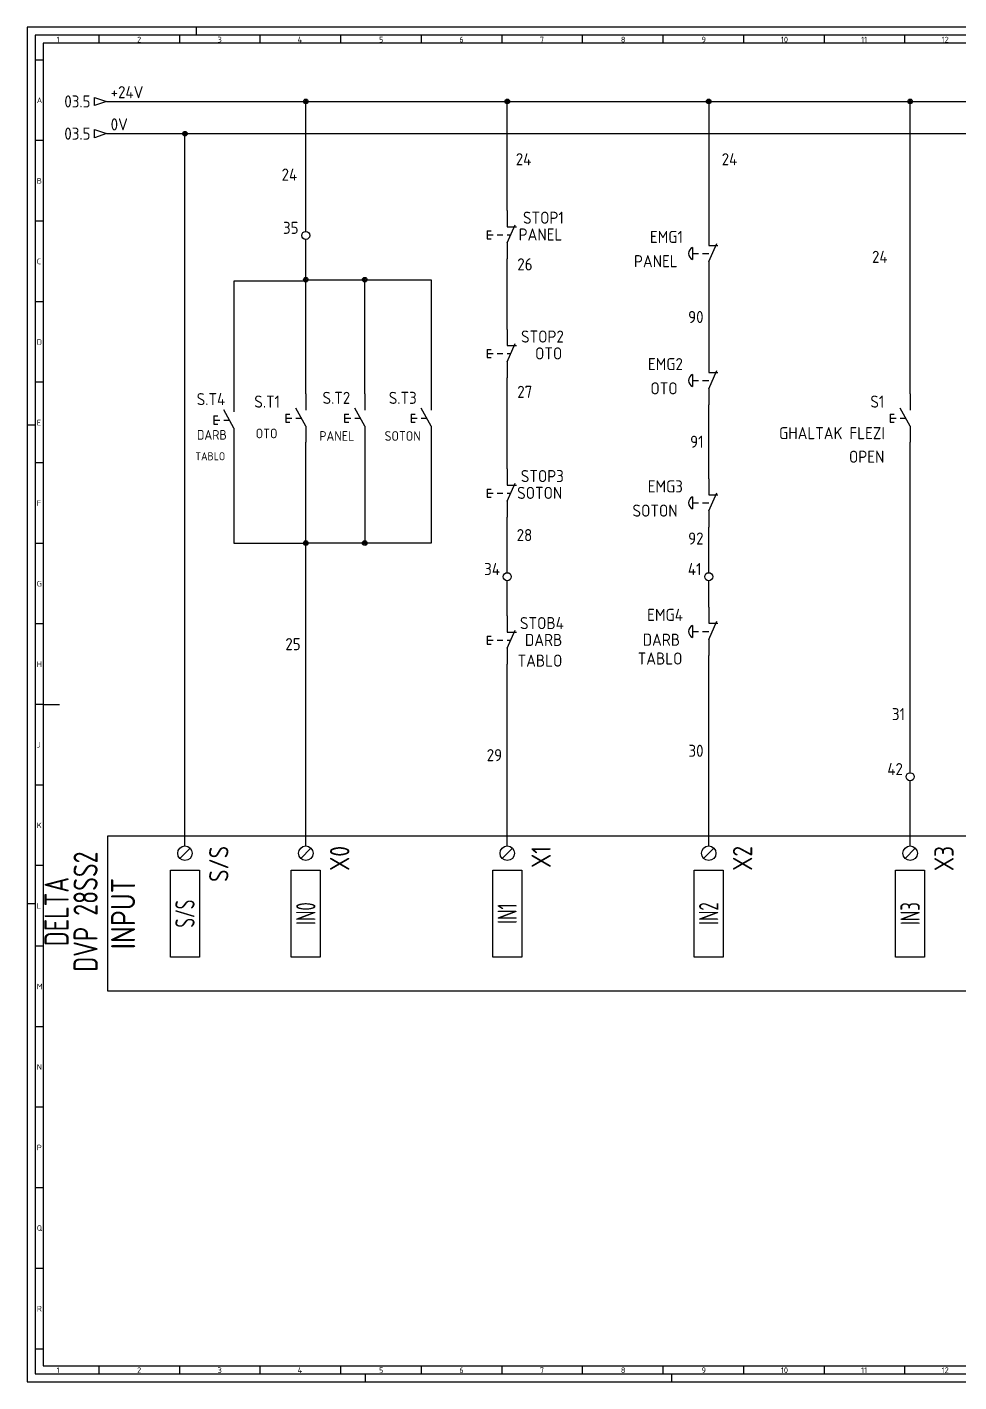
# Model space of a CAD drawing. Header units: millimetres. Extents: x 0 to 1189, y 5 to 846.
# Drawn here: x 0 to 578, y 5 to 846 of the extents above; entities that cross this region are included whole.
import ezdxf
from ezdxf.enums import TextEntityAlignment as Align

# ---------------------------------------------------------------- set-up
doc = ezdxf.new("R2010")
doc.units = ezdxf.units.MM
doc.header["$LTSCALE"] = 12
for name, color, linetype in [('035', 5, 'Continuous'), ('07', 7, 'Continuous'), ('DESC', 1, 'Continuous'), ('MISC', 2, 'Continuous'), ('RED_2.5mm^2', 1, 'Continuous'), ('SYMS', 7, 'Continuous'), ('TAGS', 51, 'Continuous'), ('TERMS', 4, 'Continuous'), ('WIRENO', 70, 'Continuous'), ('WIREREF_DEST', 61, 'Continuous'), ('XREF', 7, 'Continuous')]:
    doc.layers.add(name, color=color, linetype=linetype)
doc.styles.add('ISO Proportional', font='isocp.shx')
doc.styles.add('WD_IEC', font='ISOCP2.shx', dxfattribs={"width": 0.9, "height": 4})

# ---------------------------------------------------------------- blocks, each defined once
blk = doc.blocks.new('IEC_border_a0')
at = {"layer": '035', "color": 0}
for p, q in [((0, 841), (0, 0)), ((1189, 841), (0, 841)), ((44.5, 836), (44.5, 831)), ((94.5, 836), (94.5, 831)), ((105, 841), (105, 836)), ((144.5, 836), (144.5, 831)), ((194.5, 836), (194.5, 831)), ((244.5, 836), (244.5, 831)), ((294.5, 836), (294.5, 831)), ((344.5, 836), (344.5, 831)), ((394.5, 836), (394.5, 831)), ((444.5, 836), (444.5, 831)), ((494.5, 836), (494.5, 831)), ((544.5, 836), (544.5, 831)), ((9.98, 820.54), (5, 820.54)), ((9.98, 770.54), (5, 770.54)), ((9.98, 720.54), (5, 720.54)), ((9.98, 670.54), (5, 670.54)), ((9.98, 620.54), (5, 620.54)), ((0, 594), (5, 594)), ((10, 570.5), (5.02, 570.5)), ((10, 520.5), (5, 520.5)), ((10, 470.5), (5.02, 470.5)), ((10, 420.5), (5.02, 420.5)), ((10, 370.5), (5.02, 370.5)), ((10, 320.5), (5.02, 320.5)), ((0, 297), (5, 297)), ((10.02, 270.46), (5.03, 270.46)), ((10.02, 220.46), (5.03, 220.46)), ((10.02, 170.46), (5.03, 170.46)), ((10.02, 120.46), (5.03, 120.46)), ((10.02, 70.46), (5.03, 70.46)), ((10.03, 20.42), (5.05, 20.42)), ((44.5, 10), (44.5, 5)), ((94.5, 10), (94.5, 5)), ((144.5, 10), (144.5, 5)), ((194.5, 10), (194.5, 5)), ((244.5, 10), (244.5, 5)), ((294.5, 10), (294.5, 5)), ((344.5, 10), (344.5, 5)), ((394.5, 10), (394.5, 5)), ((444.5, 10), (444.5, 5)), ((494.5, 10), (494.5, 5)), ((544.5, 10), (544.5, 5)), ((0, 0), (1189, 0)), ((210, 0), (210, 5)), ((400, 0), (400, 5))]:
    blk.add_line(p, q, dxfattribs=at)
blk.add_lwpolyline([(10, 10), (1179, 10), (1179, 831), (10, 831)], close=True, dxfattribs=at)
at = {"layer": '07', "color": 0}
blk.add_line((10, 420.5), (20, 420.5), dxfattribs=at)
blk.add_lwpolyline([(5, 5), (1184, 5), (1184, 836), (5, 836)], close=True, dxfattribs=at)
at = {"layer": '035', "color": 0, "style": 'ISO Proportional'}
for s, p in [('1', (18.31, 831.5)), ('2', (68.23, 831.5)), ('3', (118.18, 831.5)), ('4', (167.88, 831.5)), ('5', (218.34, 831.5)), ('6', (268.19, 831.5)), ('7', (318.17, 831.5)), ('8', (368.42, 831.5)), ('9', (418.46, 831.5)), ('10', (467.72, 831.5)), ('11', (517.49, 831.5)), ('12', (567.49, 831.5)), ('A', (6, 793.79)), ('B', (6, 743.79)), ('C', (6, 693.79)), ('D', (6, 643.79)), ('E', (6.02, 593.75)), ('F', (6.02, 543.75)), ('G', (6.02, 493.75)), ('H', (6.02, 443.75)), ('J', (6.02, 393.75)), ('K', (6.02, 343.75)), ('L', (6.03, 293.72)), ('M', (6.03, 243.72)), ('N', (6.03, 193.72)), ('P', (6.03, 143.72)), ('Q', (6.03, 93.72)), ('R', (6.05, 43.68)), ('1', (18.31, 5.5)), ('2', (68.23, 5.5)), ('3', (118.18, 5.5)), ('4', (167.88, 5.5)), ('5', (218.34, 5.5)), ('6', (268.19, 5.5)), ('7', (318.17, 5.5)), ('8', (368.42, 5.5)), ('9', (418.46, 5.5)), ('10', (467.72, 5.5)), ('11', (517.49, 5.5)), ('12', (567.49, 5.5))]:
    blk.add_text(s, height=3.5, dxfattribs=at).set_placement(p)
blk = doc.blocks.new('PLCIO_F85')
blk.add_line((1036, 48), (1036, -48))
at = {"layer": 'SYMS'}
for p, q in [((-48, 48), (-48, -48)), ((1036, 48), (-48, 48)), ((-3.18, 34.32), (3.18, 40.68)), ((71.82, 34.32), (78.18, 40.68)), ((196.82, 34.32), (203.18, 40.68)), ((321.82, 34.32), (328.18, 40.68)), ((446.82, 34.32), (453.18, 40.68)), ((571.82, 34.32), (578.18, 40.68)), ((696.82, 34.32), (703.18, 40.68)), ((821.82, 34.32), (828.18, 40.68)), ((946.82, 34.32), (953.18, 40.68)), ((-9, -27), (-9, 27)), ((-9, 27), (9, 27)), ((9, 27), (9, -27)), ((66, -27), (66, 27)), ((66, 27), (84, 27)), ((84, 27), (84, -27)), ((191, -27), (191, 27)), ((191, 27), (209, 27)), ((209, 27), (209, -27)), ((316, -27), (316, 27)), ((316, 27), (334, 27)), ((334, 27), (334, -27)), ((441, -27), (441, 27)), ((441, 27), (459, 27)), ((459, 27), (459, -27)), ((566, -27), (566, 27)), ((566, 27), (584, 27)), ((584, 27), (584, -27)), ((691, -27), (691, 27)), ((691, 27), (709, 27)), ((709, 27), (709, -27)), ((816, -27), (816, 27)), ((816, 27), (834, 27)), ((834, 27), (834, -27)), ((941, -27), (941, 27)), ((941, 27), (959, 27)), ((959, 27), (959, -27)), ((9, -27), (-9, -27)), ((84, -27), (66, -27)), ((209, -27), (191, -27)), ((334, -27), (316, -27)), ((459, -27), (441, -27)), ((584, -27), (566, -27)), ((709, -27), (691, -27)), ((834, -27), (816, -27)), ((959, -27), (941, -27)), ((-48, -48), (1036, -48))]:
    blk.add_line(p, q, dxfattribs=at)
for centre in [(0, 37.5), (75, 37.5), (200, 37.5), (325, 37.5), (450, 37.5), (575, 37.5), (700, 37.5), (825, 37.5), (950, 37.5)]:
    blk.add_circle(centre, 4.5, dxfattribs=at)
at = {"layer": 'SYMS', "style": 'WD_IEC', "width": 0.9}
for tag, p in [('TERMDESC02', (81.25, 60)), ('TERMDESC03', (206.25, 60)), ('TERMDESC04', (331.25, 60)), ('TERMDESC05', (456.25, 60)), ('TERMDESC06', (581.25, 60)), ('TERMDESC08', (831.25, 60)), ('TERMDESC09', (956.25, 60)), ('TERMDESC01', (6.25, 60)), ('TERMDESC07', (706.25, 60))]:
    blk.add_attdef(tag, text='', height=12, rotation=90, dxfattribs=at).set_placement(p, align=Align.TOP_LEFT)
at = {"layer": 'SYMS', "style": 'WD_IEC', "width": 0.9, "flags": 1}
for tag, p in [('X2TERM01', (0, 42)), ('X2TERM02', (75, 42)), ('X2TERM03', (200, 42)), ('X2TERM04', (325, 42)), ('X2TERM05', (450, 42)), ('X2TERM06', (575, 42)), ('X2TERM07', (700, 42)), ('X2TERM08', (825, 42)), ('X2TERM09', (950, 42))]:
    blk.add_attdef(tag, text='', height=1.92, rotation=90, dxfattribs=at).set_placement(p, align=Align.RIGHT)
at = {"layer": 'SYMS', "style": 'WD_IEC', "width": 0.9}
for tag, p in [('TERM01', (15, 42)), ('TERM02', (90, 42)), ('TERM03', (215, 42)), ('TERM04', (340, 42)), ('TERM05', (465, 42)), ('TERM06', (590, 42)), ('TERM07', (715, 42)), ('TERM08', (840, 42)), ('TERM09', (965, 42))]:
    blk.add_attdef(tag, text='', height=12, rotation=90, dxfattribs=at).set_placement(p, align=Align.TOP_RIGHT)
at = {"layer": 'SYMS', "style": 'WD_IEC'}
for tag, width, p in [('LINE1', 0.9, (-87, 0)), ('LINE2', 0.9, (-69, 0)), ('DESC', 0.9, (-50.84, 0)), ('INST', 0.8, (-159, 0)), ('LOC', 0.8, (-141, 0)), ('MFG', 0.8, (-123, 0)), ('CAT', 0.8, (-105, 0)), ('TAG', 0.9, (-30.87, 0))]:
    blk.add_attdef(tag, text='', height=15, rotation=90, dxfattribs=dict(at, width=width)).set_placement(p, align=Align.CENTER)
at = {"layer": 'SYMS', "style": 'WD_IEC', "width": 0.7}
for tag, p in [('TAGA02', (75, 0)), ('TAGA03', (200, 0)), ('TAGA04', (325, 0)), ('TAGA05', (450, 0)), ('TAGA06', (575, 0)), ('TAGA07', (700, 0)), ('TAGA08', (825, 0)), ('TAGA09', (950, 0)), ('TAGA01', (0, 0))]:
    blk.add_attdef(tag, text='', height=12, rotation=90, dxfattribs=at).set_placement(p, align=Align.MIDDLE_CENTER)
at = {"layer": 'SYMS', "linetype": 'Continuous', "style": 'WD_IEC', "width": 0.9, "flags": 9}
blk.add_attdef('ASSYCODE', text='', height=1.92, rotation=90, dxfattribs=at).set_placement((-102.85, -22.08), align=Align.CENTER)
at = {"layer": 'SYMS', "style": 'WD_IEC', "width": 0.9}
for tag, p in [('DESCA01', (-9, -111)), ('DESCB01', (9, -111)), ('DESCC01', (27, -111)), ('DESCD01', (45, -111)), ('DESCE01', (63, -111)), ('DESCA02', (66, -111)), ('DESCB02', (84, -111)), ('DESCC02', (102, -111)), ('DESCD02', (120, -111)), ('DESCE02', (138, -111)), ('DESCA03', (191, -111)), ('DESCB03', (209, -111)), ('DESCC03', (227, -111)), ('DESCD03', (245, -111)), ('DESCE03', (263, -111)), ('DESCA04', (316, -111)), ('DESCB04', (334, -111)), ('DESCC04', (352, -111)), ('DESCD04', (370, -111)), ('DESCE04', (388, -111)), ('DESCA05', (441, -111)), ('DESCB05', (459, -111)), ('DESCC05', (477, -111)), ('DESCD05', (495, -111)), ('DESCE05', (513, -111)), ('DESCA06', (566, -111)), ('DESCB06', (584, -111)), ('DESCC06', (602, -111)), ('DESCD06', (620, -111)), ('DESCE06', (638, -111)), ('DESCA07', (691, -111)), ('DESCB07', (709, -111)), ('DESCC07', (727, -111)), ('DESCD07', (745, -111)), ('DESCE07', (763, -111)), ('DESCA08', (816, -111)), ('DESCB08', (834, -111)), ('DESCC08', (852, -111)), ('DESCD08', (870, -111)), ('DESCE08', (888, -111)), ('DESCA09', (941, -111)), ('DESCB09', (959, -111)), ('DESCC09', (977, -111)), ('DESCD09', (995, -111)), ('DESCE09', (1013, -111))]:
    blk.add_attdef(tag, text='', height=15, rotation=90, dxfattribs=at).set_placement(p, align=Align.RIGHT)
blk = doc.blocks.new('WDDOT')
for radius in [0.72, 0.449, 0.223]:
    blk.add_circle((0, 0), radius)
blk = doc.blocks.new('VPB12')
for p, q in [((0, 7.5), (0, 2.5)), ((-6.25, 1.25), (-6.25, -1.25)), ((-6.25, 1.25), (-5, 1.25)), ((-6.25, 0), (-4.38, 0)), ((-3.12, 0), (-1.39, 0)), ((0, -2.5), (2.5, 3.12)), ((0, 2.5), (2.87, 2.5)), ((0, 0), (1.11, 0)), ((-6.25, -1.25), (-5, -1.25)), ((0, -2.5), (0, -7.5))]:
    blk.add_line(p, q)
at = {"style": 'WD_IEC'}
for tag, p in [('INST', (-8, 10.25)), ('LOC', (-8, 6.75)), ('TAG1', (-8, 3.25)), ('DESC1', (-8, -10.35)), ('DESC2', (-8, -13.85)), ('DESC3', (-8, -17.35))]:
    blk.add_attdef(tag, text='', height=2.5, dxfattribs=at).set_placement(p, align=Align.RIGHT)
blk.add_attdef('TERM01', text='', height=2, rotation=90, dxfattribs=at).set_placement((-1, 7.5), align=Align.RIGHT)
at = {"style": 'WD_IEC', "flags": 1}
for tag, p, height in [('X2TERM01', (0, 7.5), 0.32), ('CONTACT', (0.5, 4.5), 1), ('COMMON', (1.75, 3.25), 1), ('X1LINK', (1.5, 0), 0.32), ('ASSYCODE', (1, -4), 1), ('X8TERM02', (0, -7.5), 0.32), ('FAMILY', (1, -5.5), 1), ('CATDESC', (1, -7), 1)]:
    blk.add_attdef(tag, p, '', height=height, dxfattribs=at)
at = {"style": 'WD_IEC', "flags": 9}
for tag, p in [('MFG', (-8.5, -0.25)), ('CAT', (-8.5, -2.75))]:
    blk.add_attdef(tag, text='', height=1.5, dxfattribs=at).set_placement(p, align=Align.RIGHT)
at = {"style": 'WD_IEC'}
blk.add_attdef('TERM02', (-1, -7.5), '', height=2, rotation=90, dxfattribs=at)
at = {"lineweight": 15, "style": 'WD_IEC'}
blk.add_attdef('XREF', text='', height=2.5, dxfattribs=at).set_placement((-8, -6.35), align=Align.RIGHT)
blk = doc.blocks.new('VPB12M')
for p, q in [((0, 7.5), (0, 2.5)), ((-5, 1.875), (-5, -1.875)), ((-5, 0), (-3.125, 0)), ((-1.94444, 0), (0, 0)), ((0, -2.5), (2.5, 3.125)), ((0, 2.5), (2.8678, 2.5)), ((0, -2.5), (0, -7.5))]:
    blk.add_line(p, q)
blk.add_arc((-4.21875, 0), 2.03125, 112.6198649, 247.3801351)
at = {"style": 'WD_IEC'}
for tag, p in [('INST', (-8, 10.25)), ('LOC', (-8, 6.75)), ('TAG1', (-8, 3.25)), ('DESC1', (-8, -10.35)), ('DESC2', (-8, -13.85)), ('DESC3', (-8, -17.35))]:
    blk.add_attdef(tag, text='', height=2.5, dxfattribs=at).set_placement(p, align=Align.RIGHT)
blk.add_attdef('TERM01', text='', height=2, rotation=90, dxfattribs=at).set_placement((-1, 7.5), align=Align.RIGHT)
at = {"style": 'WD_IEC', "flags": 1}
for tag, p, height in [('X2TERM01', (0, 7.5), 0.32), ('CONTACT', (0.5, 4.5), 1), ('COMMON', (1.75, 3.25), 1), ('X1LINK', (1.5, 0), 0.32), ('ASSYCODE', (1, -4), 1), ('X8TERM02', (0, -7.5), 0.32), ('FAMILY', (1, -5.5), 1), ('CATDESC', (1, -7), 1)]:
    blk.add_attdef(tag, p, '', height=height, dxfattribs=at)
at = {"style": 'WD_IEC', "flags": 9}
for tag, p in [('MFG', (-8.5, -0.25)), ('CAT', (-8.5, -2.75))]:
    blk.add_attdef(tag, text='', height=1.5, dxfattribs=at).set_placement(p, align=Align.RIGHT)
at = {"style": 'WD_IEC'}
blk.add_attdef('TERM02', (-1, -7.5), '', height=2, rotation=90, dxfattribs=at)
at = {"lineweight": 15, "style": 'WD_IEC'}
blk.add_attdef('XREF', text='', height=2.5, dxfattribs=at).set_placement((-8, -6.35), align=Align.RIGHT)
blk = doc.blocks.new('VPB11')
for p, q in [((0, 7.5), (0, 2.5)), ((-6.25, 1.25), (-6.25, -1.25)), ((-6.25, 1.25), (-5, 1.25)), ((-6.25, 0), (-4.375, 0)), ((0, -2.5), (-3.125, 3.125)), ((-3.125, 0), (-1.389, 0)), ((-6.25, -1.25), (-5, -1.25)), ((0, -2.5), (0, -7.5))]:
    blk.add_line(p, q)
at = {"style": 'WD_IEC'}
for tag, p in [('INST', (-8, 10.25)), ('LOC', (-8, 6.75)), ('TAG1', (-8, 3.25)), ('DESC1', (-8, -10.35)), ('DESC2', (-8, -13.85)), ('DESC3', (-8, -17.35))]:
    blk.add_attdef(tag, text='', height=2.5, dxfattribs=at).set_placement(p, align=Align.RIGHT)
blk.add_attdef('TERM01', text='', height=2, rotation=90, dxfattribs=at).set_placement((-1, 7.5), align=Align.RIGHT)
at = {"style": 'WD_IEC', "flags": 1}
for tag, p, height in [('X2TERM01', (0, 7.5), 0.32), ('CONTACT', (0.5, 4.5), 1), ('COMMON', (1.75, 3.25), 1), ('X1LINK', (0, 0), 0.32), ('ASSYCODE', (1, -4), 1), ('X8TERM02', (0, -7.5), 0.32), ('FAMILY', (1, -5.5), 1), ('CATDESC', (1, -7), 1)]:
    blk.add_attdef(tag, p, '', height=height, dxfattribs=at)
at = {"style": 'WD_IEC', "flags": 9}
for tag, p in [('MFG', (-8.5, -0.25)), ('CAT', (-8.5, -2.75))]:
    blk.add_attdef(tag, text='', height=1.5, dxfattribs=at).set_placement(p, align=Align.RIGHT)
at = {"style": 'WD_IEC'}
blk.add_attdef('TERM02', (-1, -7.5), '', height=2, rotation=90, dxfattribs=at)
at = {"lineweight": 15, "style": 'WD_IEC'}
blk.add_attdef('XREF', text='', height=2.5, dxfattribs=at).set_placement((-8, -6.35), align=Align.RIGHT)
blk = doc.blocks.new('VT0002')
blk.add_circle((0, 0), 1.25)
at = {"style": 'WD_IEC'}
for tag, p in [('INST', (-2.25, 6.5)), ('LOC', (-2.25, 3.5)), ('DESC1', (-2.25, -6.25)), ('DESC2', (-2.25, -9.25)), ('DESC3', (-2.25, -12.25))]:
    blk.add_attdef(tag, text='', height=2.5, dxfattribs=at).set_placement(p, align=Align.RIGHT)
at = {"style": 'WD_IEC', "flags": 1}
for tag, p, height in [('ASSYCODE', (2.75, 10.75), 1), ('CATDESC', (2.75, 9.25), 1), ('MFG', (2.75, 7.25), 1.5), ('CAT', (2.75, 4.75), 1.5), ('X4PIN01', (-1.25, 1), 0.25), ('X4TERM01', (-1.25, 0), 0.25), ('X4TERMDESC01', (-1.25, 0.5), 0.4), ('STRIPSEQ', (0, 0), 0.025), ('X2PIN01', (0, 2.25), 0.25), ('X2TERM01', (0, 1.25), 0.25), ('X8PIN01', (0, -0.25), 0.25), ('X2TERMDESC01', (0, 1.75), 0.4), ('X1PIN01', (1.25, 1), 0.25), ('X1TERM01', (1.25, 0), 0.25), ('X1TERMDESC01', (1.25, 0.5), 0.4), ('LINKTERM', (0, -0.04), 0.025), ('X8TERM01', (0, -1.25), 0.25), ('X8TERMDESC01', (0, -0.75), 0.4)]:
    blk.add_attdef(tag, p, '', height=height, dxfattribs=at)
at = {"style": 'WD_IEC', "flags": 8}
for tag, height, p in [('TAGSTRIP', 2.5, (-2.25, 0.5)), ('TERM01', 2, (-2.25, -3.25))]:
    blk.add_attdef(tag, text='', height=height, dxfattribs=at).set_placement(p, align=Align.RIGHT)
blk = doc.blocks.new('HA1D3')
blk.add_lwpolyline([(0, 0), (-3.75, -1.25), (-3.75, 1.25)], close=True)
at = {"style": 'WD_IEC'}
blk.add_attdef('XREF', text='', height=2.5, dxfattribs=at).set_placement((-5, 0), align=Align.MIDDLE_RIGHT)
at = {"style": 'WD_IEC', "flags": 1}
blk.add_attdef('SIGCODE', text='', height=1, dxfattribs=at).set_placement((-2.5, 1.8), align=Align.RIGHT)
at = {"style": 'WD_IEC'}
for tag, p, height, flags in [('X1TERM01', (0, 0), 0.32, 1), ('WIRENO', (1.25, 1), 2.5, 8)]:
    blk.add_attdef(tag, p, '', height=height, dxfattribs=dict(at, flags=flags))
blk.add_attdef('DESC1', text='', height=2.5, dxfattribs=at).set_placement((1.25, -1), align=Align.TOP_LEFT)
blk = doc.blocks.new('WD_WNV')
at = {"linetype": 'Continuous', "style": 'WD_IEC', "width": 0.8}
blk.add_attdef('WIRENO', text='', height=2.5, dxfattribs=at).set_placement((-1.6, 0), align=Align.MIDDLE_RIGHT)
at = {"style": 'WD_IEC', "flags": 1}
for tag, p in [('W08USER', (-1, 0.375)), ('W04USER', (-1, 0.875)), ('W05USER', (-1, 0.75)), ('W09USER', (-1, 0.25)), ('W03USER', (-1, 1)), ('W06USER', (-1, 0.625)), ('W07USER', (-1, 0.5)), ('W02USER', (-1, 1.125)), ('W01USER', (-1, 1.25)), ('W10USER', (-1, 0.125))]:
    blk.add_attdef(tag, text='', height=0.08, dxfattribs=at).set_placement(p, align=Align.CENTER)
blk = doc.blocks.new('WD_WNH')
at = {"linetype": 'Continuous', "style": 'WD_IEC', "width": 0.8}
blk.add_attdef('WIRENO', text='', height=2.5, dxfattribs=at).set_placement((0, 0.75), align=Align.CENTER)
at = {"style": 'WD_IEC', "flags": 1}
for tag, p in [('W08USER', (0, 0.375)), ('W04USER', (0, 0.875)), ('W05USER', (0, 0.75)), ('W09USER', (0, 0.25)), ('W03USER', (0, 1)), ('W06USER', (0, 0.625)), ('W07USER', (0, 0.5)), ('W02USER', (0, 1.125)), ('W01USER', (0, 1.25)), ('W10USER', (0, 0.125))]:
    blk.add_attdef(tag, text='', height=0.08, dxfattribs=at).set_placement(p, align=Align.CENTER)

msp = doc.modelspace()

# ---------------------------------------------------------------- linework, layer by layer
at = {"layer": 'RED_2.5mm^2', "color": 0}
for p, q in [((49.34, 799.79), (1140.54, 799.79)), ((172.94, 719.08), (172.94, 799.79)), ((297.94, 732.05), (297.94, 799.79)), ((422.94, 799.79), (422.94, 720.43)), ((547.94, 618.21), (547.94, 799.79)), ((49.34, 779.79), (1140.54, 779.79)), ((97.94, 337.62), (97.94, 779.79)), ((172.94, 618.21), (172.94, 714.08)), ((297.94, 658.25), (297.94, 702.05)), ((422.94, 690.43), (422.94, 641.49)), ((297.94, 571.66), (297.94, 628.25)), ((172.94, 337.62), (172.94, 588.21)), ((547.94, 383.1), (547.94, 588.21)), ((297.94, 507.27), (297.94, 541.66)), ((297.94, 480.39), (297.94, 502.27)), ((422.94, 337.62), (422.94, 455.83)), ((297.94, 337.62), (297.94, 450.39)), ((547.94, 337.62), (547.94, 378.1))]:
    msp.add_line(p, q, dxfattribs=at)
at = {"layer": 'RED_2.5mm^2'}
for p, q in [((172.94, 688.25), (128.34, 688.25)), ((128.34, 688.25), (128.34, 678.47)), ((172.94, 689.15), (250.78, 689.15)), ((209.53, 618.21), (209.53, 689.15)), ((250.78, 689.15), (250.78, 618.21)), ((128.34, 678.47), (128.34, 617.04)), ((422.94, 565.57), (422.94, 611.49)), ((128.34, 587.04), (128.34, 525.61)), ((209.53, 588.21), (209.53, 525.61)), ((250.78, 588.21), (250.78, 525.61)), ((422.94, 507.27), (422.94, 535.57)), ((128.34, 525.61), (172.94, 525.61)), ((250.78, 525.61), (172.94, 525.61)), ((422.94, 485.83), (422.94, 502.27))]:
    msp.add_line(p, q, dxfattribs=at)

# ---------------------------------------------------------------- block references
msp.add_blockref('IEC_border_a0', (0, 4.94))
at = {"layer": 'SYMS'}
ref = msp.add_blockref('HA1D3', (49.34, 799.79), dxfattribs=dict(at, xscale=2, yscale=2, zscale=2))
ref.add_attrib('XREF', '03.5', dxfattribs={"layer": 'XREF', "height": 7.5, "style": 'WD_IEC'}).set_placement((39.34, 799.79), align=Align.MIDDLE_RIGHT)
ref.add_attrib('WIRENO', '+24V', (51.84, 801.79), dxfattribs={"layer": 'WIREREF_DEST', "height": 7.5, "style": 'WD_IEC', "flags": 8})
at = {"layer": 'SYMS', "color": 0, "xscale": 2, "yscale": 2, "zscale": 2}
for p in [(172.94, 799.79), (297.94, 799.79), (422.94, 799.79), (547.94, 799.79), (97.94, 779.79)]:
    msp.add_blockref('WDDOT', p, dxfattribs=at)
at = {"layer": 'SYMS'}
ref = msp.add_blockref('HA1D3', (49.34, 779.79), dxfattribs=dict(at, xscale=2, yscale=2, zscale=2))
ref.add_attrib('XREF', '03.5', dxfattribs={"layer": 'XREF', "height": 7.5, "style": 'WD_IEC'}).set_placement((39.34, 779.79), align=Align.MIDDLE_RIGHT)
ref.add_attrib('WIRENO', '0V', (51.84, 781.79), dxfattribs={"layer": 'WIREREF_DEST', "height": 7.5, "style": 'WD_IEC', "flags": 8})
at = {"layer": 'SYMS', "color": 0}
ref = msp.add_blockref('VPB12', (297.94, 717.05), dxfattribs=dict(at, xscale=2, yscale=2, zscale=2))
ref.add_attrib('DESC1', 'PANEL', dxfattribs={"layer": 'DESC', "height": 7.5, "style": 'WD_IEC'}).set_placement((332.08, 713.43), align=Align.RIGHT)
ref.add_attrib('TAG1', 'STOP1', dxfattribs={"layer": 'TAGS', "height": 7.5, "style": 'WD_IEC'}).set_placement((333.05, 723.87), align=Align.RIGHT)
at = {"layer": 'SYMS'}
ref = msp.add_blockref('VT0002', (172.94, 716.58), dxfattribs=dict(at, xscale=2, yscale=2, zscale=2))
ref.add_attrib('TAGSTRIP', '35', dxfattribs={"layer": 'TAGS', "height": 7.5, "style": 'WD_IEC', "flags": 8}).set_placement((168.44, 717.58), align=Align.RIGHT)
at = {"layer": 'SYMS', "color": 0}
ref = msp.add_blockref('VPB12M', (422.94, 705.43), dxfattribs=dict(at, xscale=2, yscale=2, zscale=2))
ref.add_attrib('DESC1', 'PANEL', dxfattribs={"layer": 'DESC', "height": 7.5, "style": 'WD_IEC'}).set_placement((403.66, 696.88), align=Align.RIGHT)
ref.add_attrib('TAG1', 'EMG1', dxfattribs={"layer": 'TAGS', "height": 7.5, "style": 'WD_IEC'}).set_placement((406.94, 711.93), align=Align.RIGHT)
at = {"layer": 'SYMS', "xscale": 2, "yscale": 2, "zscale": 2}
for p in [(172.94, 689.15), (209.53, 689.15), (172.94, 525.61), (209.53, 525.61)]:
    msp.add_blockref('WDDOT', p, dxfattribs=at)
at = {"layer": 'SYMS', "color": 0}
ref = msp.add_blockref('VPB12', (297.94, 643.25), dxfattribs=dict(at, xscale=2, yscale=2, zscale=2))
ref.add_attrib('DESC1', 'OTO', dxfattribs={"layer": 'DESC', "height": 7.5, "style": 'WD_IEC'}).set_placement((332.08, 639.64), align=Align.RIGHT)
ref.add_attrib('TAG1', 'STOP2', dxfattribs={"layer": 'TAGS', "height": 7.5, "style": 'WD_IEC'}).set_placement((333.05, 650.08), align=Align.RIGHT)
ref = msp.add_blockref('VPB12M', (422.94, 626.49), dxfattribs=dict(at, xscale=2, yscale=2, zscale=2))
ref.add_attrib('DESC1', 'OTO', dxfattribs={"layer": 'DESC', "height": 7.5, "style": 'WD_IEC'}).set_placement((403.66, 617.94), align=Align.RIGHT)
ref.add_attrib('TAG1', 'EMG2', dxfattribs={"layer": 'TAGS', "height": 7.5, "style": 'WD_IEC'}).set_placement((406.94, 632.99), align=Align.RIGHT)
ref = msp.add_blockref('VPB11', (128.34, 602.04), dxfattribs=dict(at, xscale=2, yscale=2, zscale=2))
ref.add_attrib('DESC2', 'TABLO', dxfattribs={"layer": 'DESC', "height": 5, "style": 'WD_IEC'}).set_placement((122.9, 577.05), align=Align.RIGHT)
ref.add_attrib('DESC1', 'DARB ', dxfattribs={"layer": 'DESC', "height": 6, "style": 'WD_IEC'}).set_placement((127.35, 589.82), align=Align.RIGHT)
ref.add_attrib('TAG1', 'S.T4', dxfattribs={"layer": 'TAGS', "height": 7.5, "style": 'WD_IEC'}).set_placement((122.9, 611.25), align=Align.RIGHT)
ref = msp.add_blockref('VPB11', (172.94, 603.21), dxfattribs=dict(at, xscale=2, yscale=2, zscale=2))
ref.add_attrib('DESC1', 'OTO', dxfattribs={"layer": 'DESC', "height": 6, "style": 'WD_IEC'}).set_placement((155.36, 590.69), align=Align.RIGHT)
ref.add_attrib('TAG1', 'S.T1', dxfattribs={"layer": 'TAGS', "height": 7.5, "style": 'WD_IEC'}).set_placement((156.94, 609.71), align=Align.RIGHT)
ref = msp.add_blockref('VPB11', (209.53, 603.21), dxfattribs=dict(at, xscale=2, yscale=2, zscale=2))
ref.add_attrib('DESC1', 'PANEL', dxfattribs={"layer": 'DESC', "height": 6, "style": 'WD_IEC'}).set_placement((202.99, 589.12), align=Align.RIGHT)
ref.add_attrib('TAG1', 'S.T2', dxfattribs={"layer": 'TAGS', "height": 7.5, "style": 'WD_IEC'}).set_placement((200.52, 612.04), align=Align.RIGHT)
ref = msp.add_blockref('VPB11', (250.78, 603.21), dxfattribs=dict(at, xscale=2, yscale=2, zscale=2))
ref.add_attrib('DESC1', 'SOTON', dxfattribs={"layer": 'DESC', "height": 6, "style": 'WD_IEC'}).set_placement((244.24, 589.12), align=Align.RIGHT)
ref.add_attrib('TAG1', 'S.T3', dxfattribs={"layer": 'TAGS', "height": 7.5, "style": 'WD_IEC'}).set_placement((241.77, 612.04), align=Align.RIGHT)
ref = msp.add_blockref('VPB11', (547.94, 603.21), dxfattribs=dict(at, xscale=2, yscale=2, zscale=2))
ref.add_attrib('DESC2', 'OPEN', dxfattribs={"layer": 'DESC', "height": 7.5, "style": 'WD_IEC'}).set_placement((531.94, 575.51), align=Align.RIGHT)
ref.add_attrib('DESC1', 'GHALTAK FLEZI', dxfattribs={"layer": 'DESC', "height": 7.5, "style": 'WD_IEC'}).set_placement((532.29, 590.13), align=Align.RIGHT)
ref.add_attrib('TAG1', 'S1', dxfattribs={"layer": 'TAGS', "height": 7.5, "style": 'WD_IEC'}).set_placement((531.94, 609.71), align=Align.RIGHT)
ref = msp.add_blockref('VPB12', (297.94, 556.66), dxfattribs=dict(at, xscale=2, yscale=2, zscale=2))
ref.add_attrib('DESC1', 'SOTON', dxfattribs={"layer": 'DESC', "height": 7.5, "style": 'WD_IEC'}).set_placement((332.08, 553.04), align=Align.RIGHT)
ref.add_attrib('TAG1', 'STOP3', dxfattribs={"layer": 'TAGS', "height": 7.5, "style": 'WD_IEC'}).set_placement((333.05, 563.48), align=Align.RIGHT)
ref = msp.add_blockref('VPB12M', (422.94, 550.57), dxfattribs=dict(at, xscale=2, yscale=2, zscale=2))
ref.add_attrib('DESC1', 'SOTON', dxfattribs={"layer": 'DESC', "height": 7.5, "style": 'WD_IEC'}).set_placement((403.66, 542.02), align=Align.RIGHT)
ref.add_attrib('TAG1', 'EMG3', dxfattribs={"layer": 'TAGS', "height": 7.5, "style": 'WD_IEC'}).set_placement((406.94, 557.07), align=Align.RIGHT)
ref = msp.add_blockref('VT0002', (297.94, 504.77), dxfattribs=dict(at, xscale=2, yscale=2, zscale=2))
ref.add_attrib('TAGSTRIP', '34', dxfattribs={"layer": 'TAGS', "height": 7.5, "style": 'WD_IEC', "flags": 8}).set_placement((293.44, 505.77), align=Align.RIGHT)
ref = msp.add_blockref('VT0002', (422.94, 504.77), dxfattribs=dict(at, xscale=2, yscale=2, zscale=2))
ref.add_attrib('TAGSTRIP', '41', dxfattribs={"layer": 'TAGS', "height": 7.5, "style": 'WD_IEC', "flags": 8}).set_placement((418.44, 505.77), align=Align.RIGHT)
ref = msp.add_blockref('VPB12', (297.94, 465.39), dxfattribs=dict(at, xscale=2, yscale=2, zscale=2))
ref.add_attrib('DESC2', 'TABLO', dxfattribs={"layer": 'DESC', "height": 7.5, "style": 'WD_IEC'}).set_placement((332.12, 448.92), align=Align.RIGHT)
ref.add_attrib('DESC1', 'DARB', dxfattribs={"layer": 'DESC', "height": 7.5, "style": 'WD_IEC'}).set_placement((332.08, 461.77), align=Align.RIGHT)
ref.add_attrib('TAG1', 'STOB4', dxfattribs={"layer": 'TAGS', "height": 7.5, "style": 'WD_IEC'}).set_placement((333.05, 472.21), align=Align.RIGHT)
ref = msp.add_blockref('VPB12M', (422.94, 470.83), dxfattribs=dict(at, xscale=2, yscale=2, zscale=2))
ref.add_attrib('DESC2', 'TABLO', dxfattribs={"layer": 'DESC', "height": 7.5, "style": 'WD_IEC'}).set_placement((406.64, 450.23), align=Align.RIGHT)
ref.add_attrib('DESC1', 'DARB ', dxfattribs={"layer": 'DESC', "height": 7.5, "style": 'WD_IEC'}).set_placement((409.45, 461.9), align=Align.RIGHT)
ref.add_attrib('TAG1', 'EMG4', dxfattribs={"layer": 'TAGS', "height": 7.5, "style": 'WD_IEC'}).set_placement((406.94, 477.33), align=Align.RIGHT)
ref = msp.add_blockref('VT0002', (547.94, 380.6), dxfattribs=dict(at, xscale=2, yscale=2, zscale=2))
ref.add_attrib('TAGSTRIP', '42', dxfattribs={"layer": 'TAGS', "height": 7.5, "style": 'WD_IEC', "flags": 8}).set_placement((543.44, 381.6), align=Align.RIGHT)
ref = msp.add_blockref('PLCIO_F85', (97.94, 295.62), dxfattribs=at)
ref.add_attrib('TERM01', 'S/S', dxfattribs={"layer": 'TERMS', "height": 12, "rotation": 90, "style": 'WD_IEC', "width": 0.9}).set_placement((112.94, 337.62), align=Align.TOP_RIGHT)
ref.add_attrib('TAGA01', 'S/S', dxfattribs={"layer": 'TAGS', "height": 12, "rotation": 90, "style": 'WD_IEC', "width": 0.7}).set_placement((97.94, 295.62), align=Align.MIDDLE_CENTER)
ref.add_attrib('TAG', 'INPUT', dxfattribs={"layer": 'TAGS', "height": 15, "rotation": 90, "style": 'WD_IEC', "width": 0.9}).set_placement((67.07, 295.62), align=Align.CENTER)
ref.add_attrib('CAT', 'DVP 28SS2', dxfattribs={"layer": 'MISC', "height": 15, "rotation": 90, "style": 'WD_IEC', "width": 0.8}).set_placement((43.78, 296.85), align=Align.CENTER)
ref.add_attrib('MFG', 'DELTA', dxfattribs={"layer": 'MISC', "height": 15, "rotation": 90, "style": 'WD_IEC', "width": 0.8}).set_placement((25.78, 296.85), align=Align.CENTER)
ref.add_attrib('TERM02', 'X0', dxfattribs={"layer": 'TERMS', "height": 12, "rotation": 90, "style": 'WD_IEC', "width": 0.9}).set_placement((187.94, 337.62), align=Align.TOP_RIGHT)
ref.add_attrib('TAGA02', 'IN0', dxfattribs={"layer": 'TAGS', "height": 12, "rotation": 90, "style": 'WD_IEC', "width": 0.7}).set_placement((172.94, 295.62), align=Align.MIDDLE_CENTER)
ref.add_attrib('TERM03', 'X1', dxfattribs={"layer": 'TERMS', "height": 12, "rotation": 90, "style": 'WD_IEC', "width": 0.9}).set_placement((312.94, 337.62), align=Align.TOP_RIGHT)
ref.add_attrib('TAGA03', 'IN1', dxfattribs={"layer": 'TAGS', "height": 12, "rotation": 90, "style": 'WD_IEC', "width": 0.7}).set_placement((297.94, 295.62), align=Align.MIDDLE_CENTER)
ref.add_attrib('TERM04', 'X2', dxfattribs={"layer": 'TERMS', "height": 12, "rotation": 90, "style": 'WD_IEC', "width": 0.9}).set_placement((437.94, 337.62), align=Align.TOP_RIGHT)
ref.add_attrib('TAGA04', 'IN2', dxfattribs={"layer": 'TAGS', "height": 12, "rotation": 90, "style": 'WD_IEC', "width": 0.7}).set_placement((422.94, 295.62), align=Align.MIDDLE_CENTER)
ref.add_attrib('TERM05', 'X3', dxfattribs={"layer": 'TERMS', "height": 12, "rotation": 90, "style": 'WD_IEC', "width": 0.9}).set_placement((562.94, 337.62), align=Align.TOP_RIGHT)
ref.add_attrib('TAGA05', 'IN3', dxfattribs={"layer": 'TAGS', "height": 12, "rotation": 90, "style": 'WD_IEC', "width": 0.7}).set_placement((547.94, 295.62), align=Align.MIDDLE_CENTER)
ref.add_attrib('TERM06', 'X4', dxfattribs={"layer": 'TERMS', "height": 12, "rotation": 90, "style": 'WD_IEC', "width": 0.9}).set_placement((687.94, 337.62), align=Align.TOP_RIGHT)
ref.add_attrib('TAGA06', 'IN4', dxfattribs={"layer": 'TAGS', "height": 12, "rotation": 90, "style": 'WD_IEC', "width": 0.7}).set_placement((672.94, 295.62), align=Align.MIDDLE_CENTER)
ref.add_attrib('TERM07', 'X5', dxfattribs={"layer": 'TERMS', "height": 12, "rotation": 90, "style": 'WD_IEC', "width": 0.9}).set_placement((812.94, 337.62), align=Align.TOP_RIGHT)
ref.add_attrib('TAGA07', 'IN5', dxfattribs={"layer": 'TAGS', "height": 12, "rotation": 90, "style": 'WD_IEC', "width": 0.7}).set_placement((797.94, 295.62), align=Align.MIDDLE_CENTER)
ref.add_attrib('TERM08', 'X6', dxfattribs={"layer": 'TERMS', "height": 12, "rotation": 90, "style": 'WD_IEC', "width": 0.9}).set_placement((937.94, 337.62), align=Align.TOP_RIGHT)
ref.add_attrib('TAGA08', 'IN6', dxfattribs={"layer": 'TAGS', "height": 12, "rotation": 90, "style": 'WD_IEC', "width": 0.7}).set_placement((922.94, 295.62), align=Align.MIDDLE_CENTER)
ref.add_attrib('TERM09', 'X7', dxfattribs={"layer": 'TERMS', "height": 12, "rotation": 90, "style": 'WD_IEC', "width": 0.9}).set_placement((1062.94, 337.62), align=Align.TOP_RIGHT)
ref.add_attrib('TAGA09', 'IN7', dxfattribs={"layer": 'TAGS', "height": 12, "rotation": 90, "style": 'WD_IEC', "width": 0.7}).set_placement((1047.94, 295.62), align=Align.MIDDLE_CENTER)
at = {"layer": 'WIRENO'}
ref = msp.add_blockref('WD_WNH', (307.94, 757.4), dxfattribs=dict(at, xscale=2, yscale=2, zscale=2))
ref.add_attrib('WIRENO', '24', dxfattribs={"linetype": 'Continuous', "height": 7.5, "style": 'WD_IEC'}).set_placement((308.05, 760.16), align=Align.CENTER)
ref = msp.add_blockref('WD_WNH', (435.72, 757.4), dxfattribs=dict(at, xscale=2, yscale=2, zscale=2))
ref.add_attrib('WIRENO', '24', dxfattribs={"linetype": 'Continuous', "height": 7.5, "style": 'WD_IEC'}).set_placement((435.83, 760.16), align=Align.CENTER)
ref = msp.add_blockref('WD_WNH', (162.65, 747.87), dxfattribs=dict(at, xscale=2, yscale=2, zscale=2))
ref.add_attrib('WIRENO', '24', dxfattribs={"linetype": 'Continuous', "height": 7.5, "style": 'WD_IEC'}).set_placement((162.76, 750.63), align=Align.CENTER)
ref = msp.add_blockref('WD_WNH', (528.98, 696.8), dxfattribs=dict(at, xscale=2, yscale=2, zscale=2))
ref.add_attrib('WIRENO', '24', dxfattribs={"linetype": 'Continuous', "height": 7.5, "style": 'WD_IEC'}).set_placement((529.09, 699.57), align=Align.CENTER)
ref = msp.add_blockref('WD_WNV', (305.76, 698.67), dxfattribs=dict(at, xscale=-2, yscale=2, zscale=2))
ref.add_attrib('WIRENO', '26', dxfattribs={"linetype": 'Continuous', "height": 7.5, "style": 'WD_IEC'}).set_placement((313.66, 698.67), align=Align.MIDDLE_RIGHT)
ref = msp.add_blockref('WD_WNV', (422.94, 665.96), dxfattribs=dict(at, xscale=2, yscale=2, zscale=2))
ref.add_attrib('WIRENO', '90', dxfattribs={"linetype": 'Continuous', "height": 7.5, "style": 'WD_IEC'}).set_placement((419.74, 665.96), align=Align.MIDDLE_RIGHT)
ref = msp.add_blockref('WD_WNV', (305.76, 619.52), dxfattribs=dict(at, xscale=-2, yscale=2, zscale=2))
ref.add_attrib('WIRENO', '27', dxfattribs={"linetype": 'Continuous', "height": 7.5, "style": 'WD_IEC'}).set_placement((313.46, 619.52), align=Align.MIDDLE_RIGHT)
ref = msp.add_blockref('WD_WNV', (422.94, 588.53), dxfattribs=dict(at, xscale=2, yscale=2, zscale=2))
ref.add_attrib('WIRENO', '91', dxfattribs={"linetype": 'Continuous', "height": 7.5, "style": 'WD_IEC'}).set_placement((419.74, 588.53), align=Align.MIDDLE_RIGHT)
ref = msp.add_blockref('WD_WNV', (305.76, 530.59), dxfattribs=dict(at, xscale=-2, yscale=2, zscale=2))
ref.add_attrib('WIRENO', '28', dxfattribs={"linetype": 'Continuous', "height": 7.5, "style": 'WD_IEC'}).set_placement((313.46, 530.59), align=Align.MIDDLE_RIGHT)
ref = msp.add_blockref('WD_WNV', (422.94, 528.48), dxfattribs=dict(at, xscale=2, yscale=2, zscale=2))
ref.add_attrib('WIRENO', '92', dxfattribs={"linetype": 'Continuous', "height": 7.5, "style": 'WD_IEC'}).set_placement((419.74, 528.48), align=Align.MIDDLE_RIGHT)
ref = msp.add_blockref('WD_WNV', (172.94, 462.91), dxfattribs=dict(at, xscale=2, yscale=2, zscale=2))
ref.add_attrib('WIRENO', '25', dxfattribs={"linetype": 'Continuous', "height": 7.5, "style": 'WD_IEC'}).set_placement((169.74, 462.91), align=Align.MIDDLE_RIGHT)
ref = msp.add_blockref('WD_WNV', (547.94, 419.47), dxfattribs=dict(at, xscale=2, yscale=2, zscale=2))
ref.add_attrib('WIRENO', '31', dxfattribs={"linetype": 'Continuous', "height": 7.5, "style": 'WD_IEC'}).set_placement((544.74, 419.47), align=Align.MIDDLE_RIGHT)
ref = msp.add_blockref('WD_WNV', (297.94, 394), dxfattribs=dict(at, xscale=2, yscale=2, zscale=2))
ref.add_attrib('WIRENO', '29', dxfattribs={"linetype": 'Continuous', "height": 7.5, "style": 'WD_IEC'}).set_placement((294.74, 394), align=Align.MIDDLE_RIGHT)
ref = msp.add_blockref('WD_WNV', (422.94, 396.72), dxfattribs=dict(at, xscale=2, yscale=2, zscale=2))
ref.add_attrib('WIRENO', '30', dxfattribs={"linetype": 'Continuous', "height": 7.5, "style": 'WD_IEC'}).set_placement((419.74, 396.72), align=Align.MIDDLE_RIGHT)

doc.saveas('drawing.dxf')
